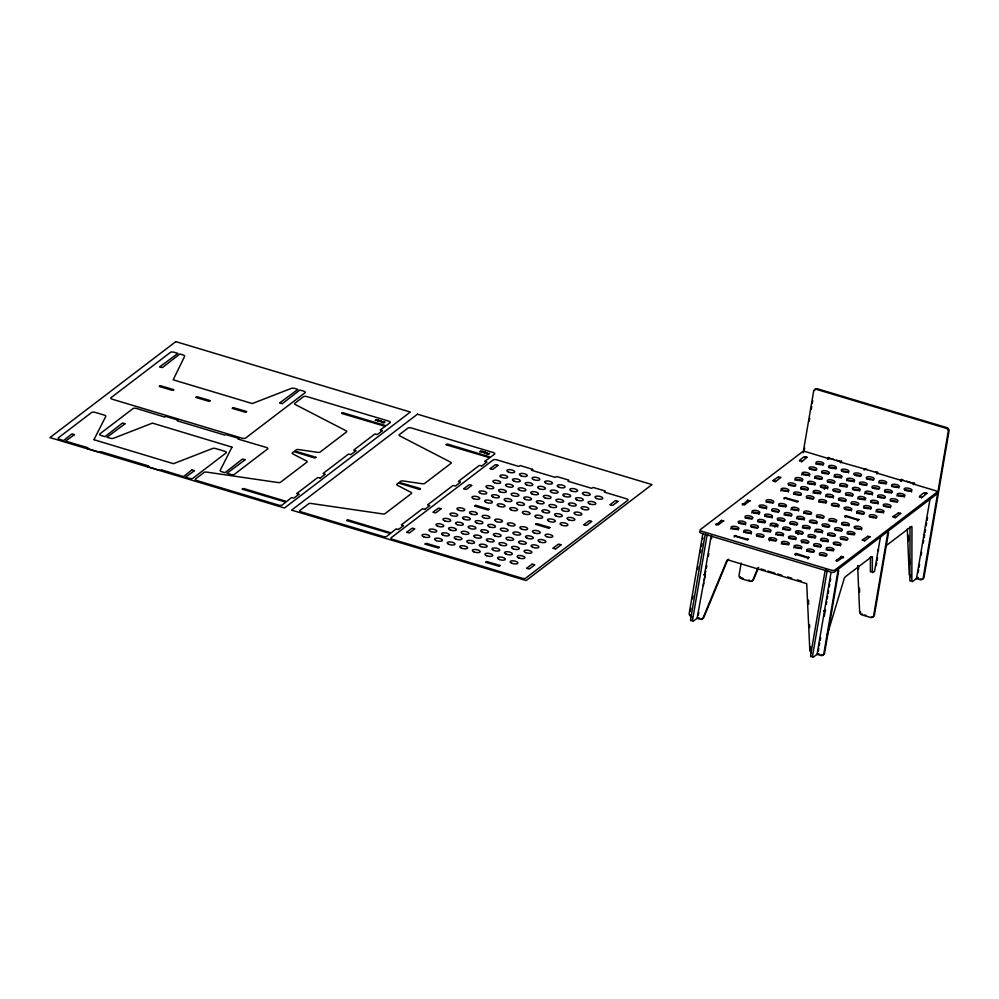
<?xml version="1.0" encoding="UTF-8"?>
<svg xmlns="http://www.w3.org/2000/svg" width="999" height="999" viewBox="0 0 999 999"><rect width="100%" height="100%" fill="white"/><g stroke="black" fill="none" stroke-linecap="round" stroke-linejoin="round"><path stroke-width="1.5" d="M870.441 556.967L870.404 571.028A2.81 0.837 -73.3 0 0 871.103 571.878L871.665 571.44M910.027 526.785L909.889 580.119A2.81 0.837 -73.3 0 0 910.589 580.968M702.896 533.404L689.235 613.274A2.81 2.473 52.7 0 0 691.358 616.62L691.832 616.758M690.297 611.138L690.821 608.054M692.407 598.826L692.931 595.754M697.402 569.617L697.926 566.533M700.287 552.697L700.811 549.625M701.335 546.54L701.86 543.468M702.659 538.861L702.821 537.849M705.282 573.776L697.077 618.344L700.187 619.268A2.81 2.473 52.7 0 0 703.046 617.994L726.947 560.289L727.846 559.89L806.705 583.666L809.814 650.049A2.81 2.473 52.7 0 0 811.575 652.672M711.026 536.663L704.595 574.25C703.733 576.435 705.581 573.726 703.833 574.612M698.338 615.047L698.788 612.362M703.383 585.514L703.845 582.829M704.295 580.144L705.219 574.775M705.856 570.953L704.42 575.387M706.318 568.269L706.78 565.584M708.391 556.181L708.84 553.496M711.375 538.736L711.825 536.051M716.121 524.987L721.44 520.417M734.34 537.012L734.852 536.088L747.24 539.997L748.588 539.31L747.589 539.048M735.227 535.901L748.039 539.385M742.432 505.044L747.714 500.249L747.677 501.048M741.158 562.999L739.06 575.299A2.81 2.473 52.7 0 0 741.183 578.646L750.012 581.293A2.81 2.473 52.7 0 0 752.859 580.019L757.841 567.994M775.112 481.98L780.918 477.372L778.458 476.948M784.165 499.038L784.677 498.101L797.052 502.01L798.401 501.336L785.089 497.727M801.423 462.025L806.742 457.455M803.134 452.722L813.648 391.208A2.81 2.473 52.7 0 1 816.645 389.41L946.09 428.271A2.81 2.473 52.7 0 1 948.213 431.605L923.213 577.884A2.81 2.473 52.7 0 1 920.204 579.695L916.47 578.571L923.813 535.614L924.587 534.865L924.15 537.687M804.17 450.724L804.645 447.964M809.227 421.103L809.739 418.156M811.225 409.403L811.725 406.518M812.224 403.621L812.711 400.724M804.694 457.567C805.868 454.183 797.589 462.175 799.824 460.477M797.864 534.502L798.313 531.818M795.129 554.994L795.666 554.333L807.679 557.942L807.929 558.965M795.841 554.882L796.615 553.771M827.721 459.078L827.821 457.967L840.746 461.838L840.659 462.774M828.421 459.065L828.708 457.38M831.006 572.677L824.575 610.264C823.775 612.399 825.499 609.777 823.713 610.601M825.674 610.426L824.4 611.4L817.057 654.357L820.803 655.481A2.81 2.473 52.7 0 0 823.813 653.671L837.811 571.778A2.81 2.473 52.7 0 0 836.6 568.893M818.318 651.061L818.78 648.376M819.23 645.691L819.692 643.006M820.154 640.322L820.616 637.637M824.287 616.158L825.199 610.789M826.31 604.283L826.76 601.598M827.222 598.913L827.684 596.228M828.146 593.543L828.596 590.859M829.282 586.838L829.744 584.153M830.206 581.468L830.669 578.783M836.126 560.889L841.42 556.431M844.942 517.02L845.491 516.358L857.492 519.955L857.741 520.991M845.641 517.032L846.29 515.746L858.628 519.805M843.231 557.966C845.566 553.896 835.451 564.472 836.45 560.052M864.16 470.017L864.26 468.906L877.197 472.777L876.972 474.063M880.444 536.987L874.562 571.303L873.051 572.464A2.81 0.837 -73.3 0 1 872.352 571.615L872.389 557.554A2.81 0.837 -73.3 0 0 871.69 556.705L845.254 576.848A2.81 0.837 -73.3 0 0 844.018 579.183L826.697 636.75M876.248 565.584L876.685 563.036M877.122 560.476L877.559 557.929M900.586 481.056L900.711 479.845L913.635 483.716L913.598 484.627M901.285 481.043L901.585 479.258M895.092 517.994L900.386 513.548M921.403 498.051L926.722 493.469M924.612 493.956C926.285 489.785 917.307 498.264 919.804 496.503M930.181 498.239L923.738 535.452L924.562 534.865M918.181 572.589L918.643 569.905M919.105 567.22L919.555 564.535M921.165 555.144L921.627 552.459M923.226 543.056L923.688 540.372M925.024 532.529L925.486 529.845M926.173 525.811L926.622 523.126M927.084 520.442L927.547 517.757M744.779 504.545L749.712 500.924M864.485 540.983L869.704 536.95M379.158 421.004L381.094 421.341M483.678 452.385L485.626 452.709M716.47 524.025L715.808 524.15L718.119 524.95L723.388 521.003M773.488 480.556L772.839 480.669L778.358 476.86M799.699 460.839L801.797 461.076M862.786 539.972L862.125 540.097L867.756 536.363M893.481 516.57L892.819 516.695L898.438 512.962M774.774 527.122L775.773 524.712M758.641 567.382L753.658 579.408A2.81 2.473 52.7 0 1 751.66 580.794M769.592 540.946L770.591 538.536M824.362 489.323L825.349 486.913M93.993 439.61L105.769 416.446A2.81 1.024 9.7 0 0 104.096 415.06L95.267 412.412A2.81 1.024 9.7 0 0 91.658 412.437L58.304 437.874A2.81 1.024 9.7 0 0 59.815 439.435L63.561 440.559L71.716 434.053M231.955 447.202L220.18 470.367A2.81 1.024 9.7 0 0 221.853 471.753L224.975 472.689L242.307 459.178M381.593 421.378L379.183 421.166M486.126 452.734L483.703 452.547M87.113 448.314L87.924 448.002M147.864 466.545L148.676 466.233M238.836 438.499L238.024 438.811M376.248 419.705L375.212 420.492L376.635 419.83M298.838 494.355L293.881 498.126L292.183 497.639M320.254 478.022L325.162 474.288L323.526 473.738M355.856 450.886L350.911 454.645L349.213 454.158M382.192 430.806L377.247 434.577L375.549 434.078M480.781 451.086L479.745 451.873L481.168 451.211M398.451 529.482L403.359 525.736M424.787 509.403L429.695 505.656L428.059 505.119M460.389 482.267L455.444 486.026L453.746 485.539M481.805 465.934L486.713 462.187M828.683 457.742L827.859 458.366L805.993 451.798A2.81 1.024 9.7 0 0 802.372 451.835L700.224 529.72A2.81 1.024 9.7 0 0 701.735 531.281L831.18 570.142A2.81 1.024 9.7 0 0 834.789 570.117L936.95 492.232A2.81 1.024 9.7 0 0 935.426 490.659L913.561 484.09L914.522 483.366M827.734 458.978L828.533 458.366M828.396 458.553L830.669 458.379M759.078 513.124L758.453 513.998M840.122 462.062L841.533 461.138M841.633 461.488L840.671 462.212L864.709 468.993M864.847 469.493L867.107 469.318M876.56 473.014L877.646 472.227M877.659 472.739L877.122 473.151L900.748 480.244L901.56 479.62M691.77 620.304L691.32 620.641A2.81 0.837 -73.3 0 1 690.709 618.868L704.707 536.975A2.81 0.837 -73.3 0 1 705.781 534.078M697.876 617.732L693.269 621.228A2.81 0.837 -73.3 0 1 692.657 619.455L706.655 537.562A2.81 0.837 -73.3 0 1 707.729 534.652M900.623 480.856L901.423 480.244M901.285 480.432L903.546 480.257M808.341 557.28L809.327 557.554L807.529 557.904M912.999 483.953L914.584 483.191M878.633 549.949L878.084 550.724L877.609 550.187M885.951 545.829L911.288 526.523A2.81 0.837 -73.3 0 1 911.975 527.372L911.837 580.706A2.81 0.837 -73.3 0 0 912.537 581.555L918.006 577.385M811.75 656.318L811.3 656.668A2.81 0.837 -73.3 0 1 810.701 654.882L824.699 572.989A2.81 0.837 -73.3 0 1 825.986 569.805M817.856 653.746L813.248 657.242A2.81 0.837 -73.3 0 1 812.649 655.469L826.648 573.576A2.81 0.837 -73.3 0 1 827.709 570.679M923.576 534.715L924.3 534.989L923.813 535.614M824.4 611.4L825.386 609.652M843.256 556.942L841.245 556.393M381.543 421.978L385.065 422.053L383.728 423.077L381.643 422.415M486.063 453.359L487.287 453.396M226.061 434.627L238.836 438.374M320.13 478.071L318.519 477.559M481.68 465.971L480.069 465.459M424.725 509.44L423.052 508.941M398.326 529.532L396.715 529.008M378.496 420.954L377.872 420.929M483.091 452.322L482.467 452.185M377.659 420.079L378.733 420.367M482.192 451.461L483.266 451.735M485.264 452.884L484.565 452.972M160.265 385.689L173.726 389.647M209.315 401.423L195.916 397.49M233.154 407.567L246.616 411.526M282.33 403.683L279.882 403.009M342.457 412.587L386.076 425.749L390.097 422.689A2.81 1.024 9.7 0 0 388.586 421.116L307.068 396.64A2.81 1.024 9.7 0 0 303.459 396.678L294.717 403.334A2.81 1.024 9.7 0 0 295.329 404.558L345.929 430.706A2.81 1.024 9.7 0 1 346.541 431.918L320.105 452.072A2.81 1.024 9.7 0 1 317.557 452.335L298.776 449.587A2.81 1.024 9.7 0 0 296.228 449.862L294.705 451.011L315.921 457.23M191.808 469.905L194.38 470.591M419.53 489.448L398.426 483.004L396.915 484.165A2.81 1.024 9.7 0 0 397.527 485.377L410.864 492.27A2.81 1.024 9.7 0 1 411.476 493.494L385.04 513.636A2.81 1.024 9.7 0 1 382.492 513.898L311.251 503.484A2.81 1.024 9.7 0 0 308.703 503.746L299.962 510.414A2.81 1.024 9.7 0 0 301.473 511.988L382.992 536.451A2.81 1.024 9.7 0 0 386.601 536.426L390.384 533.528L346.753 520.579M475.724 505.282L489.185 509.24M555.669 548.963L553.121 548.276M486.65 561.5L500.112 565.459M532.08 564.123L534.652 564.81M159.902 366.745L177.897 353.396L174.151 352.272A2.81 1.024 9.7 0 0 170.542 352.297L110.964 397.714A2.81 1.024 9.7 0 0 112.487 399.288L241.92 438.149A2.81 1.024 9.7 0 0 245.542 438.111L305.107 392.694A2.81 1.024 9.7 0 0 303.596 391.121L299.85 390.01L282.517 403.509M159.478 386.301L160.152 385.864M173.651 389.885L173.014 390.322M195.929 397.24L196.603 396.803M210.102 400.824L209.453 401.261M232.367 408.179L233.042 407.742M124.875 423.913L106.955 437.262L110.077 438.186A2.81 1.024 9.7 0 0 113.399 438.311L152.422 423.114L231.968 447.127M279.882 402.759L297.877 389.41L294.767 388.474A2.81 1.024 9.7 0 0 291.433 388.349L252.322 403.559L173.177 379.82L184.653 356.306A2.81 1.024 9.7 0 0 182.979 354.92L179.87 353.983L162.537 367.495M74.263 434.802L65.534 441.158L87.587 447.652M246.566 411.763L245.891 412.2M341.67 413.186L342.345 412.749M244.93 459.927L226.948 473.276L230.682 474.4A2.81 1.024 9.7 0 0 234.303 474.375L267.645 448.938A2.81 1.024 9.7 0 0 266.134 447.377L238.361 439.16M194.305 470.816L185.514 477.172L189.261 478.296A2.81 1.024 9.7 0 0 192.869 478.271L226.224 452.834A2.81 1.024 9.7 0 0 224.713 451.273L215.884 448.613A2.81 1.024 9.7 0 0 212.55 448.501L173.464 463.698L94.006 439.735M315.871 457.455L315.197 457.892M446.203 444.567L446.878 444.13M242.27 488.973L242.944 488.536M497.889 465.472L492.844 469.305M490.209 468.556L495.342 464.722M420.317 488.848L419.73 489.273M471.64 485.539L466.508 489.373M463.886 488.623L469.006 484.79M346.803 520.354L347.465 519.917M440.946 508.941L435.826 512.774M474.937 505.881L475.611 505.444M433.191 512.025L438.311 508.191M489.135 509.465L488.461 509.902M414.535 529.02L409.49 532.854M617.931 501.486L612.824 505.319M406.855 532.105L411.988 528.271M610.202 504.57L615.322 500.736M535.676 524.125L536.351 523.688M425.124 543.868L425.786 543.431M591.595 521.565L586.5 525.399M549.85 527.709L549.2 528.146M583.866 524.65L588.998 520.816M439.235 547.452L438.648 547.889M560.938 544.967L555.806 548.801M553.171 548.051L558.304 544.218M485.864 562.1L486.538 561.663M500.062 565.684L499.388 566.121M534.577 565.034L529.47 568.868M526.835 568.119L531.967 564.285M377.51 419.905L379.096 420.329M482.042 451.286L483.628 451.71M177.285 420.579L178.072 420.117L165.809 416.396L165.035 416.895M177.622 420.929L224.975 435.139M380.207 429.92L385.264 426.361L341.695 413.449M380.557 430.269L382.192 430.681M353.883 449.987L374.737 434.09M354.22 450.337L355.856 450.761M806.593 457.417L807.254 457.305L804.62 456.83M484.74 461.288L489.797 457.742L446.178 444.805M485.077 461.65L486.713 462.062M148.327 465.884L100.974 451.673M323.189 473.389L348.401 454.17M458.404 481.368L479.258 465.472M458.753 481.718L460.389 482.142M296.853 493.469L317.707 477.559M297.202 493.818L298.838 494.23M926.572 493.431L927.234 493.319L924.599 492.844M784.889 498.164L783.903 497.964L785.701 497.552M749.562 500.899L750.224 500.774L747.589 500.299M427.722 504.77L452.934 485.551M742.806 503.958L742.145 504.07L744.63 504.895M900.249 513.511L900.898 513.399L898.276 512.924M845.629 516.396L844.667 516.108L846.44 515.784M858.153 519.305L859.14 519.567L857.342 519.917M723.239 520.966L723.888 520.854L721.266 520.379M401.386 524.837L422.24 508.941M401.723 525.199L403.359 525.611M735.077 536.151L734.078 535.876L735.876 535.526M869.555 536.913L870.204 536.788L867.582 536.313M795.816 554.383L794.829 554.12L796.128 553.446L808.74 557.542M893.356 516.933L895.454 517.17M773.288 480.906L775.461 481.143M919.604 496.84L921.777 497.09M862.574 540.322L864.759 540.571M487.012 453.484L489.597 453.434L488.261 454.458L486.151 453.783M728.646 559.278L727.747 559.69L703.833 617.394A2.81 2.473 52.7 0 1 701.835 618.781M379.92 421.566L380.819 421.491L379.62 421.041M832.13 458.828L833.591 459.265M836.525 460.139L837.986 460.576M839.447 461.026L840.921 461.463M875.898 471.965L877.359 472.402M906.48 481.143L907.941 481.58M909.402 482.017L910.876 482.467M912.337 482.904L913.798 483.341M917.257 577.959L918.668 578.384M920.541 578.945L921.003 579.083A2.81 2.473 52.7 0 0 924.013 577.285L949.013 431.006A2.81 2.473 52.7 0 0 946.89 427.659L817.444 388.798A2.81 2.473 52.7 0 0 814.447 390.609M484.153 452.41L485.477 452.809M760.876 568.955L765.084 570.217M767.881 571.066L774.887 573.164M777.697 574L781.892 575.262M787.499 576.947L791.707 578.209M797.314 579.895L801.51 581.156M743.081 578.371L741.982 578.034A2.81 2.473 52.7 0 1 741.52 577.847M748.601 580.019L749.7 580.357M864.797 614.909L865.896 615.234M698.264 617.844L699.824 618.319M818.331 653.895L819.729 654.308M482.042 452.072L481.393 451.923M210.177 400.587L197.402 396.79M244.98 459.702L243.119 459.165M377.322 420.779L376.885 420.567M618.006 501.261L616.133 500.736M610.189 504.82L612.012 505.332M440.996 508.716L439.123 508.191M433.179 512.275L435.015 512.787M526.835 568.369L528.658 568.881M242.27 489.223L285.864 502.147L282.068 505.044A2.81 1.024 9.7 0 1 278.459 505.069L196.953 480.606A2.81 1.024 9.7 0 1 195.429 479.033L204.171 472.377A2.81 1.024 9.7 0 1 206.718 472.115L277.959 482.529A2.81 1.024 9.7 0 0 280.519 482.255L306.943 462.112A2.81 1.024 9.7 0 0 306.331 460.901L292.994 453.996A2.81 1.024 9.7 0 1 292.382 452.784L293.893 451.623L314.385 457.904M549.925 527.472L537.162 523.676M490.209 468.806L492.032 469.305M583.866 524.9L585.689 525.399M471.69 485.314L469.817 484.79M159.902 366.995L161.726 367.495M560.988 544.73L559.115 544.205M406.855 532.355L408.678 532.854M425.112 544.118L437.837 547.889M125 423.676L123.127 423.151M474.912 506.131L487.649 509.915M232.342 408.416L245.08 412.2M485.839 562.337L498.576 566.133M439.36 547.227L426.598 543.419M381.056 421.029L379.495 420.691L381.606 421.216M498.026 465.234L496.153 464.71M591.67 521.328L589.797 520.804M535.626 524.35L548.389 528.146M463.836 488.861L465.696 489.385M420.454 488.611L399.238 482.392L400.749 481.231A2.81 1.024 9.7 0 1 403.309 480.969L422.09 483.716A2.81 1.024 9.7 0 0 424.637 483.454L451.073 463.299A2.81 1.024 9.7 0 0 450.449 462.087L399.862 435.926A2.81 1.024 9.7 0 1 399.25 434.715L407.992 428.059A2.81 1.024 9.7 0 1 411.6 428.022L493.106 452.497A2.81 1.024 9.7 0 1 494.63 454.058L490.596 457.13L447.689 444.13M159.428 386.526L172.203 390.322M414.672 528.796L412.799 528.259M74.401 434.577L72.527 434.041M482.192 451.598L482.217 451.61A3.322 1.211 9.7 0 0 482.529 451.748A6.818 2.473 9.7 0 1 482.929 451.923L483.191 452.085M377.672 420.217L377.697 420.229A3.322 1.211 9.7 0 0 378.009 420.367A6.818 2.473 9.7 0 1 378.396 420.542L378.671 420.716M485.589 452.397L486.138 452.584M87.163 448.476L99.4 452.172L100.175 451.673M147.877 466.695L160.14 470.417L160.914 469.905M395.904 529.02L391.196 532.917L348.276 519.917M291.383 497.639L286.663 501.535L243.756 488.536M164.236 416.908L136.688 408.516A2.81 1.024 9.7 0 0 133.079 408.541L99.725 433.978A2.81 1.024 9.7 0 0 101.249 435.539L104.982 436.663L122.315 423.164M191.696 470.067L183.541 476.585L161.726 469.905M486.913 453.022L487.412 453.071M382.392 421.64L382.879 421.703M908.378 535.314L908.615 540.796M909.377 558.591L909.614 564.073M907.292 529.083L909.227 574.263A2.81 2.473 52.7 0 0 910.576 576.66M858.503 566.283L858.616 569.018M859.44 588.186L859.615 592.295M857.641 565.521L859.639 612.075A2.81 2.473 52.7 0 0 861.787 614.847L870.616 617.494A2.81 2.473 52.7 0 0 873.626 615.696L887.624 533.803A2.81 2.473 52.7 0 0 886.413 530.919M808.503 600.149L808.678 604.258M809.565 624.8L809.677 627.534M810.501 646.703L810.614 649.437A2.81 2.473 52.7 0 0 810.664 649.874M887.624 530.681A2.81 2.473 52.7 0 1 888.423 533.191L874.425 615.084A2.81 2.473 52.7 0 1 871.415 616.895M862.587 614.248A2.81 2.473 52.7 0 1 861.787 613.861M860.614 612.337A2.81 2.473 52.7 0 1 860.489 611.9M740.646 577.197A2.81 2.473 52.7 0 1 740.296 576.735M803.246 541.608A2.81 2.473 52.7 0 1 802.796 542.295A3.984 1.449 9.7 0 0 808.865 542.132A3.984 1.449 9.7 0 0 803.258 539.86A3.984 1.449 9.7 0 0 802.709 542.307M910.663 575.387A2.81 2.473 52.7 0 1 910.401 574.974M802.447 542.207A2.81 2.473 52.7 0 1 801.997 542.907M837.811 568.668A2.81 2.473 52.7 0 1 838.598 571.166L824.6 653.071A2.81 2.473 52.7 0 1 821.603 654.869M690.833 615.172A2.81 2.473 52.7 0 1 690.471 614.722M699.887 531.668A2.81 1.024 9.7 0 0 701.41 533.241L830.843 572.102A2.81 1.024 9.7 0 0 834.465 572.065L936.612 494.193A2.81 1.024 9.7 0 0 936.6 493.394M828.745 467.657A3.984 1.449 9.7 0 1 832.617 467.495A3.984 1.449 9.7 0 1 835.938 469.043M841.732 471.278A3.984 1.449 9.7 0 1 845.753 471.403A3.984 1.449 9.7 0 1 848.613 472.977M841.583 524.725A3.984 1.449 9.7 0 1 845.404 524.463A3.984 1.449 9.7 0 1 848.875 525.986M854.582 528.309A3.984 1.449 9.7 0 1 858.578 528.359A3.984 1.449 9.7 0 1 861.563 529.932M891.682 486.55A3.984 1.449 9.7 0 1 895.566 486.401A3.984 1.449 9.7 0 1 898.875 487.937M878.795 482.979A3.984 1.449 9.7 0 1 882.404 482.517A3.984 1.449 9.7 0 1 886.15 483.991M866.508 478.996A3.984 1.449 9.7 0 1 869.979 478.771A3.984 1.449 9.7 0 1 873.401 480.057M854.57 475A3.984 1.449 9.7 0 1 860.614 476.123M828.995 520.941A3.984 1.449 9.7 0 1 832.617 520.654A3.984 1.449 9.7 0 1 836.151 522.052M816.595 517.07A3.984 1.449 9.7 0 1 823.164 517.957M766.058 502.047A3.984 1.449 9.7 0 1 769.467 501.723A3.984 1.449 9.7 0 1 773.026 502.997M847.04 533.928A3.984 1.449 9.7 0 1 850.624 533.503A3.984 1.449 9.7 0 1 854.345 534.927M803.671 513.486A3.984 1.449 9.7 0 1 807.055 513.036A3.984 1.449 9.7 0 1 810.788 514.335M778.646 505.831A3.984 1.449 9.7 0 1 782.267 505.531A3.984 1.449 9.7 0 1 785.788 506.93M834.789 529.945A3.984 1.449 9.7 0 1 841.57 530.993M822.676 525.998A3.984 1.449 9.7 0 1 828.77 527.047M743.731 532.442A3.984 1.449 9.7 0 1 747.939 532.255A3.984 1.449 9.7 0 1 751.186 534.015M730.806 528.995A3.984 1.449 9.7 0 1 734.415 528.321A3.984 1.449 9.7 0 1 738.436 529.932M856.605 513.261A3.984 1.449 9.7 0 1 860.064 512.912A3.984 1.449 9.7 0 1 863.66 514.223M831.593 505.606A3.984 1.449 9.7 0 1 835.476 505.457A3.984 1.449 9.7 0 1 838.785 506.993M806.605 497.964A3.984 1.449 9.7 0 1 813.111 498.951M793.668 494.368A3.984 1.449 9.7 0 1 797.127 494.018A3.984 1.449 9.7 0 1 800.723 495.329M818.705 502.035A3.984 1.449 9.7 0 1 822.314 501.585A3.984 1.449 9.7 0 1 826.073 503.046M844.592 509.228A3.984 1.449 9.7 0 1 848.613 509.353A3.984 1.449 9.7 0 1 851.473 510.926M869.355 516.945A3.984 1.449 9.7 0 1 872.839 516.72A3.984 1.449 9.7 0 1 876.248 518.006M780.756 490.959A3.984 1.449 9.7 0 1 784.565 490.247A3.984 1.449 9.7 0 1 788.523 492.032M875.936 511.95A3.984 1.449 9.7 0 1 879.657 511.376A3.984 1.449 9.7 0 1 883.541 512.999M808.054 536.913A3.984 1.449 9.7 0 1 811.675 536.613A3.984 1.449 9.7 0 1 815.196 538.024M833.628 544.28A3.984 1.449 9.7 0 1 837.624 544.33A3.984 1.449 9.7 0 1 840.621 545.891M751.123 526.935A3.984 1.449 9.7 0 1 757.467 527.909M745.104 518.019A3.984 1.449 9.7 0 1 748.526 517.694A3.984 1.449 9.7 0 1 752.072 518.968M826.098 549.9A3.984 1.449 9.7 0 1 829.682 549.475A3.984 1.449 9.7 0 1 833.391 550.899M793.755 547.902A3.984 1.449 9.7 0 1 797.552 547.24A3.984 1.449 9.7 0 1 801.473 548.988M806.68 551.336A3.984 1.449 9.7 0 1 810.089 551.011A3.984 1.449 9.7 0 1 813.648 552.285M781.243 544.005A3.984 1.449 9.7 0 1 784.752 543.431A3.984 1.449 9.7 0 1 788.648 544.892M768.905 539.997A3.984 1.449 9.7 0 1 772.327 539.672A3.984 1.449 9.7 0 1 775.886 540.946M775.748 534.79A3.984 1.449 9.7 0 1 779.52 534.39A3.984 1.449 9.7 0 1 783.179 535.951M738.785 523.076A3.984 1.449 9.7 0 1 742.906 523.289A3.984 1.449 9.7 0 1 745.579 524.912M751.76 513.036A3.984 1.449 9.7 0 1 755.356 512.35A3.984 1.449 9.7 0 1 759.377 513.961M820.641 540.696A3.984 1.449 9.7 0 1 824.462 540.434A3.984 1.449 9.7 0 1 827.934 541.957M777.672 520.067A3.984 1.449 9.7 0 1 784.015 521.041M764.672 516.471A3.984 1.449 9.7 0 1 768.88 516.283A3.984 1.449 9.7 0 1 772.127 518.044M782.729 529.458A3.984 1.449 9.7 0 1 785.901 528.983A3.984 1.449 9.7 0 1 789.622 530.144M769.954 525.911A3.984 1.449 9.7 0 1 773.75 525.262A3.984 1.449 9.7 0 1 777.672 526.997M757.692 521.79A3.984 1.449 9.7 0 1 761.313 521.503A3.984 1.449 9.7 0 1 764.847 522.902M795.641 533.029A3.984 1.449 9.7 0 1 802.209 533.916M870.566 502.622A3.984 1.449 9.7 0 1 874.637 502.372A3.984 1.449 9.7 0 1 878.021 504.058M833.378 491.033A3.984 1.449 9.7 0 1 839.659 492.082M851.348 503.983A3.984 1.449 9.7 0 1 857.854 504.97M838.573 500.287A3.984 1.449 9.7 0 1 842.257 500.087A3.984 1.449 9.7 0 1 845.641 501.51M872.302 488.012A3.984 1.449 9.7 0 1 878.808 488.998M821.752 472.977A3.984 1.449 9.7 0 1 825.236 472.752A3.984 1.449 9.7 0 1 828.646 474.038M884.54 491.97A3.984 1.449 9.7 0 1 887.999 491.62A3.984 1.449 9.7 0 1 891.595 492.932M896.877 495.979A3.984 1.449 9.7 0 1 900.611 495.404A3.984 1.449 9.7 0 1 904.482 497.04M827.622 535.364A3.984 1.449 9.7 0 1 831.043 535.039A3.984 1.449 9.7 0 1 834.59 536.313M840.621 538.961A3.984 1.449 9.7 0 1 846.965 539.935M809.577 469.043A3.984 1.449 9.7 0 1 815.858 470.104M904.669 490.172A3.984 1.449 9.7 0 1 908.89 490.347A3.984 1.449 9.7 0 1 911.612 492.032M788.661 538.361A3.984 1.449 9.7 0 1 792.494 538.224A3.984 1.449 9.7 0 1 795.766 539.722M813.835 545.916A3.984 1.449 9.7 0 1 820.629 546.965M756.73 536.038A3.984 1.449 9.7 0 1 763.074 537.012M801.735 541.97A3.984 1.449 9.7 0 1 807.816 543.019M763.161 531.006A3.984 1.449 9.7 0 1 766.733 530.581A3.984 1.449 9.7 0 1 770.454 532.005M819.667 554.932A3.984 1.449 9.7 0 1 826.011 555.906M809.615 522.39A3.984 1.449 9.7 0 1 813.436 522.265A3.984 1.449 9.7 0 1 816.72 523.751M796.69 518.818A3.984 1.449 9.7 0 1 800.474 518.419A3.984 1.449 9.7 0 1 804.133 519.98M784.103 515.034A3.984 1.449 9.7 0 1 787.687 514.61A3.984 1.449 9.7 0 1 791.395 516.033M759.74 507.105A3.984 1.449 9.7 0 1 763.848 507.317A3.984 1.449 9.7 0 1 766.52 508.953M772.065 510.964A3.984 1.449 9.7 0 1 778.408 511.938M802.297 527.922A3.984 1.449 9.7 0 1 805.881 527.484A3.984 1.449 9.7 0 1 809.59 528.921M814.697 531.93A3.984 1.449 9.7 0 1 818.506 531.268A3.984 1.449 9.7 0 1 822.427 533.016M790.034 523.926A3.984 1.449 9.7 0 1 796.827 524.975M820.778 487.25A3.984 1.449 9.7 0 1 824.812 487.362A3.984 1.449 9.7 0 1 827.671 488.948M794.904 480.057A3.984 1.449 9.7 0 1 798.513 479.595A3.984 1.449 9.7 0 1 802.272 481.068M877.547 497.29A3.984 1.449 9.7 0 1 881.018 496.94A3.984 1.449 9.7 0 1 884.615 498.251M852.734 489.56A3.984 1.449 9.7 0 1 856.593 489.522A3.984 1.449 9.7 0 1 859.739 491.021M864.647 493.881A3.984 1.449 9.7 0 1 868.456 493.169A3.984 1.449 9.7 0 1 872.414 494.967M801.71 474.987A3.984 1.449 9.7 0 1 805.506 474.275A3.984 1.449 9.7 0 1 809.477 476.061M859.714 484.228A3.984 1.449 9.7 0 1 863.373 484.153A3.984 1.449 9.7 0 1 866.583 485.539M857.841 498.951A3.984 1.449 9.7 0 1 861.45 498.489A3.984 1.449 9.7 0 1 865.209 499.962M845.554 494.967A3.984 1.449 9.7 0 1 849.038 494.742A3.984 1.449 9.7 0 1 852.447 496.016M800.649 489.048A3.984 1.449 9.7 0 1 804.108 488.698A3.984 1.449 9.7 0 1 807.704 490.01M883.516 506.218A3.984 1.449 9.7 0 1 887.574 506.218A3.984 1.449 9.7 0 1 890.609 507.842M807.629 483.728A3.984 1.449 9.7 0 1 811.488 483.441A3.984 1.449 9.7 0 1 814.984 485.002M790.896 509.94A3.984 1.449 9.7 0 1 794.704 509.29A3.984 1.449 9.7 0 1 798.626 511.026M890.309 500.974A3.984 1.449 9.7 0 1 893.78 500.749A3.984 1.449 9.7 0 1 897.202 502.035M827.547 482.005A3.984 1.449 9.7 0 1 834.053 482.979M839.647 486.063A3.984 1.449 9.7 0 1 843.256 485.614A3.984 1.449 9.7 0 1 847.015 487.075M814.61 478.396A3.984 1.449 9.7 0 1 818.069 478.046A3.984 1.449 9.7 0 1 821.665 479.358M846.628 480.744A3.984 1.449 9.7 0 1 850.649 480.357A3.984 1.449 9.7 0 1 854.22 482.08M834.04 476.96A3.984 1.449 9.7 0 1 837.649 476.511A3.984 1.449 9.7 0 1 841.408 477.972M863.586 507.942A3.984 1.449 9.7 0 1 867.244 507.617A3.984 1.449 9.7 0 1 870.816 509.065M825.686 496.715A3.984 1.449 9.7 0 1 829.694 496.316A3.984 1.449 9.7 0 1 833.278 498.051M788.623 485.014A3.984 1.449 9.7 0 1 794.917 486.076M812.986 493.056A3.984 1.449 9.7 0 1 816.508 492.457A3.984 1.449 9.7 0 1 820.466 493.943M815.846 464.085A3.984 1.449 9.7 0 1 819.455 463.623A3.984 1.449 9.7 0 1 823.213 465.097M532.679 469.393L531.555 470.279L555.182 477.372L556.78 476.511L568.856 480.132L568.006 481.218L591.633 488.311L593.219 487.45L605.294 491.071L604.445 492.157L626.311 498.726A2.81 1.024 9.7 0 1 627.834 500.287L525.674 578.171A2.81 1.024 9.7 0 1 522.065 578.209L392.619 539.348A2.81 1.024 9.7 0 1 391.108 537.774L493.256 459.89A2.81 1.024 9.7 0 1 496.878 459.865L518.743 466.433L520.329 465.571L532.679 469.393M175.812 341.633L49.95 437.587L284.478 507.992L410.339 412.05L175.812 341.633M417.47 414.185L291.608 510.139L526.148 580.544L651.997 484.59L417.47 414.185M484.053 452.06L485.277 452.122L484.115 452.048M520.991 475.799A3.984 1.449 9.7 0 0 527.272 475.761A3.984 1.449 9.7 0 0 521.865 473.414A3.984 1.449 9.7 0 0 520.991 475.799M533.578 479.582A3.984 1.449 9.7 0 0 539.86 479.532A3.984 1.449 9.7 0 0 534.453 477.197A3.984 1.449 9.7 0 0 533.578 479.582M534.115 532.854A3.984 1.449 9.7 0 0 540.272 532.679A3.984 1.449 9.7 0 0 534.665 530.407A3.984 1.449 9.7 0 0 534.115 532.854M546.703 536.638A3.984 1.449 9.7 0 0 552.859 536.463A3.984 1.449 9.7 0 0 547.252 534.19A3.984 1.449 9.7 0 0 546.703 536.638M583.928 494.692A3.984 1.449 9.7 0 0 590.222 494.655A3.984 1.449 9.7 0 0 584.815 492.307A3.984 1.449 9.7 0 0 583.928 494.692M571.341 490.921A3.984 1.449 9.7 0 0 577.634 490.871A3.984 1.449 9.7 0 0 572.227 488.536A3.984 1.449 9.7 0 0 571.341 490.921M558.753 487.137A3.984 1.449 9.7 0 0 565.047 487.1A3.984 1.449 9.7 0 0 559.627 484.752A3.984 1.449 9.7 0 0 558.753 487.137M546.166 483.354A3.984 1.449 9.7 0 0 552.447 483.316A3.984 1.449 9.7 0 0 547.04 480.969A3.984 1.449 9.7 0 0 546.166 483.354M521.528 529.083A3.984 1.449 9.7 0 0 527.684 528.896A3.984 1.449 9.7 0 0 522.065 526.635A3.984 1.449 9.7 0 0 521.528 529.083M508.941 525.299A3.984 1.449 9.7 0 0 515.084 525.124A3.984 1.449 9.7 0 0 509.478 522.852A3.984 1.449 9.7 0 0 508.941 525.299M458.591 510.189A3.984 1.449 9.7 0 0 464.735 510.002A3.984 1.449 9.7 0 0 459.128 507.742A3.984 1.449 9.7 0 0 458.591 510.189M539.722 541.957A3.984 1.449 9.7 0 0 545.879 541.783A3.984 1.449 9.7 0 0 540.259 539.51A3.984 1.449 9.7 0 0 539.722 541.957M496.353 521.528A3.984 1.449 9.7 0 0 502.497 521.341A3.984 1.449 9.7 0 0 496.89 519.08A3.984 1.449 9.7 0 0 496.353 521.528M471.178 513.961A3.984 1.449 9.7 0 0 477.322 513.786A3.984 1.449 9.7 0 0 471.715 511.513A3.984 1.449 9.7 0 0 471.178 513.961M527.135 538.186A3.984 1.449 9.7 0 0 533.279 537.999A3.984 1.449 9.7 0 0 527.672 535.739A3.984 1.449 9.7 0 0 527.135 538.186M514.547 534.403A3.984 1.449 9.7 0 0 520.691 534.228A3.984 1.449 9.7 0 0 515.084 531.955A3.984 1.449 9.7 0 0 514.547 534.403M436.263 540.584A3.984 1.449 9.7 0 0 442.42 540.397A3.984 1.449 9.7 0 0 436.8 538.136A3.984 1.449 9.7 0 0 436.263 540.584M423.676 536.8A3.984 1.449 9.7 0 0 429.82 536.625A3.984 1.449 9.7 0 0 424.213 534.353A3.984 1.449 9.7 0 0 423.676 536.8M549.013 521.316A3.984 1.449 9.7 0 0 555.307 521.266A3.984 1.449 9.7 0 0 549.9 518.931A3.984 1.449 9.7 0 0 549.013 521.316M523.838 513.748A3.984 1.449 9.7 0 0 530.132 513.711A3.984 1.449 9.7 0 0 524.725 511.363A3.984 1.449 9.7 0 0 523.838 513.748M498.663 506.193A3.984 1.449 9.7 0 0 504.957 506.156A3.984 1.449 9.7 0 0 499.55 503.808A3.984 1.449 9.7 0 0 498.663 506.193M486.076 502.41A3.984 1.449 9.7 0 0 492.37 502.372A3.984 1.449 9.7 0 0 486.963 500.037A3.984 1.449 9.7 0 0 486.076 502.41M511.251 509.977A3.984 1.449 9.7 0 0 517.544 509.927A3.984 1.449 9.7 0 0 512.137 507.592A3.984 1.449 9.7 0 0 511.251 509.977M536.426 517.532A3.984 1.449 9.7 0 0 542.719 517.494A3.984 1.449 9.7 0 0 537.312 515.147A3.984 1.449 9.7 0 0 536.426 517.532M561.613 525.087A3.984 1.449 9.7 0 0 567.894 525.049A3.984 1.449 9.7 0 0 562.487 522.702A3.984 1.449 9.7 0 0 561.613 525.087M473.489 498.638A3.984 1.449 9.7 0 0 479.782 498.588A3.984 1.449 9.7 0 0 474.375 496.253A3.984 1.449 9.7 0 0 473.489 498.638M568.593 519.767A3.984 1.449 9.7 0 0 574.875 519.717A3.984 1.449 9.7 0 0 569.467 517.382A3.984 1.449 9.7 0 0 568.593 519.767M500.586 545.054A3.984 1.449 9.7 0 0 506.73 544.867A3.984 1.449 9.7 0 0 501.123 542.607A3.984 1.449 9.7 0 0 500.586 545.054M525.761 552.609A3.984 1.449 9.7 0 0 531.905 552.435A3.984 1.449 9.7 0 0 526.298 550.162A3.984 1.449 9.7 0 0 525.761 552.609M443.244 535.252A3.984 1.449 9.7 0 0 449.4 535.077A3.984 1.449 9.7 0 0 443.793 532.804A3.984 1.449 9.7 0 0 443.244 535.252M437.637 526.161A3.984 1.449 9.7 0 0 443.793 525.973A3.984 1.449 9.7 0 0 438.186 523.713A3.984 1.449 9.7 0 0 437.637 526.161M518.781 557.929A3.984 1.449 9.7 0 0 524.925 557.754A3.984 1.449 9.7 0 0 519.318 555.481A3.984 1.449 9.7 0 0 518.781 557.929M486.613 555.694A3.984 1.449 9.7 0 0 492.769 555.519A3.984 1.449 9.7 0 0 487.162 553.246A3.984 1.449 9.7 0 0 486.613 555.694M499.2 559.477A3.984 1.449 9.7 0 0 505.357 559.29A3.984 1.449 9.7 0 0 499.75 557.03A3.984 1.449 9.7 0 0 499.2 559.477M474.026 551.923A3.984 1.449 9.7 0 0 480.182 551.735A3.984 1.449 9.7 0 0 474.575 549.475A3.984 1.449 9.7 0 0 474.026 551.923M461.438 548.139A3.984 1.449 9.7 0 0 467.594 547.964A3.984 1.449 9.7 0 0 461.988 545.691A3.984 1.449 9.7 0 0 461.438 548.139M468.419 542.819A3.984 1.449 9.7 0 0 474.575 542.632A3.984 1.449 9.7 0 0 468.968 540.372A3.984 1.449 9.7 0 0 468.419 542.819M430.656 531.48A3.984 1.449 9.7 0 0 436.813 531.293A3.984 1.449 9.7 0 0 431.193 529.033A3.984 1.449 9.7 0 0 430.656 531.48M444.617 520.829A3.984 1.449 9.7 0 0 450.774 520.654A3.984 1.449 9.7 0 0 445.167 518.381A3.984 1.449 9.7 0 0 444.617 520.829M513.174 548.826A3.984 1.449 9.7 0 0 519.318 548.651A3.984 1.449 9.7 0 0 513.711 546.378A3.984 1.449 9.7 0 0 513.174 548.826M469.792 528.396A3.984 1.449 9.7 0 0 475.949 528.209A3.984 1.449 9.7 0 0 470.342 525.936A3.984 1.449 9.7 0 0 469.792 528.396M457.205 524.612A3.984 1.449 9.7 0 0 463.361 524.425A3.984 1.449 9.7 0 0 457.754 522.165A3.984 1.449 9.7 0 0 457.205 524.612M475.399 537.487A3.984 1.449 9.7 0 0 481.555 537.312A3.984 1.449 9.7 0 0 475.949 535.039A3.984 1.449 9.7 0 0 475.399 537.487M462.812 533.716A3.984 1.449 9.7 0 0 468.968 533.528A3.984 1.449 9.7 0 0 463.361 531.268A3.984 1.449 9.7 0 0 462.812 533.716M450.224 529.932A3.984 1.449 9.7 0 0 456.381 529.757A3.984 1.449 9.7 0 0 450.774 527.484A3.984 1.449 9.7 0 0 450.224 529.932M487.999 541.271A3.984 1.449 9.7 0 0 494.143 541.096A3.984 1.449 9.7 0 0 488.536 538.823A3.984 1.449 9.7 0 0 487.999 541.271M562.986 510.664A3.984 1.449 9.7 0 0 569.268 510.626A3.984 1.449 9.7 0 0 563.861 508.279A3.984 1.449 9.7 0 0 562.986 510.664M525.212 499.325A3.984 1.449 9.7 0 0 531.505 499.288A3.984 1.449 9.7 0 0 526.098 496.94A3.984 1.449 9.7 0 0 525.212 499.325M543.406 512.212A3.984 1.449 9.7 0 0 549.7 512.162A3.984 1.449 9.7 0 0 544.293 509.827A3.984 1.449 9.7 0 0 543.406 512.212M530.819 508.429A3.984 1.449 9.7 0 0 537.112 508.391A3.984 1.449 9.7 0 0 531.705 506.043A3.984 1.449 9.7 0 0 530.819 508.429M564.36 496.241A3.984 1.449 9.7 0 0 570.654 496.191A3.984 1.449 9.7 0 0 565.234 493.856A3.984 1.449 9.7 0 0 564.36 496.241M513.998 481.118A3.984 1.449 9.7 0 0 520.292 481.081A3.984 1.449 9.7 0 0 514.885 478.733A3.984 1.449 9.7 0 0 513.998 481.118M576.947 500.024A3.984 1.449 9.7 0 0 583.241 499.975A3.984 1.449 9.7 0 0 577.834 497.639A3.984 1.449 9.7 0 0 576.947 500.024M589.535 503.796A3.984 1.449 9.7 0 0 595.829 503.758A3.984 1.449 9.7 0 0 590.421 501.411A3.984 1.449 9.7 0 0 589.535 503.796M520.154 543.506A3.984 1.449 9.7 0 0 526.298 543.331A3.984 1.449 9.7 0 0 520.691 541.058A3.984 1.449 9.7 0 0 520.154 543.506M532.742 547.29A3.984 1.449 9.7 0 0 538.886 547.102A3.984 1.449 9.7 0 0 533.279 544.842A3.984 1.449 9.7 0 0 532.742 547.29M501.411 477.347A3.984 1.449 9.7 0 0 507.704 477.297A3.984 1.449 9.7 0 0 502.297 474.962A3.984 1.449 9.7 0 0 501.411 477.347M596.515 498.476A3.984 1.449 9.7 0 0 602.809 498.426A3.984 1.449 9.7 0 0 597.402 496.091A3.984 1.449 9.7 0 0 596.515 498.476M481.006 546.59A3.984 1.449 9.7 0 0 487.162 546.416A3.984 1.449 9.7 0 0 481.555 544.143A3.984 1.449 9.7 0 0 481.006 546.59M506.193 554.158A3.984 1.449 9.7 0 0 512.337 553.97A3.984 1.449 9.7 0 0 506.73 551.71A3.984 1.449 9.7 0 0 506.193 554.158M448.851 544.355A3.984 1.449 9.7 0 0 455.007 544.18A3.984 1.449 9.7 0 0 449.4 541.908A3.984 1.449 9.7 0 0 448.851 544.355M493.593 550.374A3.984 1.449 9.7 0 0 499.75 550.199A3.984 1.449 9.7 0 0 494.143 547.927A3.984 1.449 9.7 0 0 493.593 550.374M455.831 539.035A3.984 1.449 9.7 0 0 461.988 538.861A3.984 1.449 9.7 0 0 456.381 536.588A3.984 1.449 9.7 0 0 455.831 539.035M511.8 563.249A3.984 1.449 9.7 0 0 517.944 563.074A3.984 1.449 9.7 0 0 512.337 560.801A3.984 1.449 9.7 0 0 511.8 563.249M501.96 530.631A3.984 1.449 9.7 0 0 508.104 530.444A3.984 1.449 9.7 0 0 502.497 528.171A3.984 1.449 9.7 0 0 501.96 530.631M489.373 526.848A3.984 1.449 9.7 0 0 495.516 526.66A3.984 1.449 9.7 0 0 489.91 524.4A3.984 1.449 9.7 0 0 489.373 526.848M476.785 523.064A3.984 1.449 9.7 0 0 482.929 522.889A3.984 1.449 9.7 0 0 477.322 520.616A3.984 1.449 9.7 0 0 476.785 523.064M451.598 515.509A3.984 1.449 9.7 0 0 457.754 515.334A3.984 1.449 9.7 0 0 452.147 513.061A3.984 1.449 9.7 0 0 451.598 515.509M464.185 519.293A3.984 1.449 9.7 0 0 470.342 519.105A3.984 1.449 9.7 0 0 464.735 516.845A3.984 1.449 9.7 0 0 464.185 519.293M494.98 535.951A3.984 1.449 9.7 0 0 501.123 535.764A3.984 1.449 9.7 0 0 495.516 533.503A3.984 1.449 9.7 0 0 494.98 535.951M507.567 539.722A3.984 1.449 9.7 0 0 513.711 539.547A3.984 1.449 9.7 0 0 508.104 537.275A3.984 1.449 9.7 0 0 507.567 539.722M482.392 532.167A3.984 1.449 9.7 0 0 488.536 531.992A3.984 1.449 9.7 0 0 482.929 529.72A3.984 1.449 9.7 0 0 482.392 532.167M512.624 495.554A3.984 1.449 9.7 0 0 518.918 495.504A3.984 1.449 9.7 0 0 513.511 493.169A3.984 1.449 9.7 0 0 512.624 495.554M487.45 487.987A3.984 1.449 9.7 0 0 493.743 487.949A3.984 1.449 9.7 0 0 488.336 485.601A3.984 1.449 9.7 0 0 487.45 487.987M569.967 505.344A3.984 1.449 9.7 0 0 576.248 505.294A3.984 1.449 9.7 0 0 570.841 502.959A3.984 1.449 9.7 0 0 569.967 505.344M544.792 497.789A3.984 1.449 9.7 0 0 551.073 497.739A3.984 1.449 9.7 0 0 545.666 495.404A3.984 1.449 9.7 0 0 544.792 497.789M557.38 501.56A3.984 1.449 9.7 0 0 563.661 501.523A3.984 1.449 9.7 0 0 558.254 499.175A3.984 1.449 9.7 0 0 557.38 501.56M494.43 482.667A3.984 1.449 9.7 0 0 500.724 482.629A3.984 1.449 9.7 0 0 495.317 480.282A3.984 1.449 9.7 0 0 494.43 482.667M551.773 492.457A3.984 1.449 9.7 0 0 558.054 492.42A3.984 1.449 9.7 0 0 552.647 490.072A3.984 1.449 9.7 0 0 551.773 492.457M550.399 506.88A3.984 1.449 9.7 0 0 556.68 506.843A3.984 1.449 9.7 0 0 551.273 504.495A3.984 1.449 9.7 0 0 550.399 506.88M537.799 503.109A3.984 1.449 9.7 0 0 544.093 503.059A3.984 1.449 9.7 0 0 538.686 500.724A3.984 1.449 9.7 0 0 537.799 503.109M493.056 497.09A3.984 1.449 9.7 0 0 499.35 497.052A3.984 1.449 9.7 0 0 493.943 494.705A3.984 1.449 9.7 0 0 493.056 497.09M575.574 514.448A3.984 1.449 9.7 0 0 581.855 514.398A3.984 1.449 9.7 0 0 576.448 512.062A3.984 1.449 9.7 0 0 575.574 514.448M500.037 491.77A3.984 1.449 9.7 0 0 506.331 491.72A3.984 1.449 9.7 0 0 500.924 489.385A3.984 1.449 9.7 0 0 500.037 491.77M483.766 517.744A3.984 1.449 9.7 0 0 489.91 517.569A3.984 1.449 9.7 0 0 484.303 515.297A3.984 1.449 9.7 0 0 483.766 517.744M582.554 509.115A3.984 1.449 9.7 0 0 588.848 509.078A3.984 1.449 9.7 0 0 583.441 506.73A3.984 1.449 9.7 0 0 582.554 509.115M519.605 490.222A3.984 1.449 9.7 0 0 525.899 490.184A3.984 1.449 9.7 0 0 520.491 487.837A3.984 1.449 9.7 0 0 519.605 490.222M532.205 494.006A3.984 1.449 9.7 0 0 538.486 493.956A3.984 1.449 9.7 0 0 533.079 491.62A3.984 1.449 9.7 0 0 532.205 494.006M507.017 486.451A3.984 1.449 9.7 0 0 513.311 486.401A3.984 1.449 9.7 0 0 507.904 484.065A3.984 1.449 9.7 0 0 507.017 486.451M539.185 488.686A3.984 1.449 9.7 0 0 545.466 488.636A3.984 1.449 9.7 0 0 540.059 486.301A3.984 1.449 9.7 0 0 539.185 488.686M526.598 484.902A3.984 1.449 9.7 0 0 532.879 484.865A3.984 1.449 9.7 0 0 527.472 482.517A3.984 1.449 9.7 0 0 526.598 484.902M556.006 515.984A3.984 1.449 9.7 0 0 562.287 515.946A3.984 1.449 9.7 0 0 556.88 513.598A3.984 1.449 9.7 0 0 556.006 515.984M518.231 504.645A3.984 1.449 9.7 0 0 524.525 504.607A3.984 1.449 9.7 0 0 519.118 502.26A3.984 1.449 9.7 0 0 518.231 504.645M480.469 493.319A3.984 1.449 9.7 0 0 486.763 493.269A3.984 1.449 9.7 0 0 481.356 490.934A3.984 1.449 9.7 0 0 480.469 493.319M505.644 500.874A3.984 1.449 9.7 0 0 511.938 500.824A3.984 1.449 9.7 0 0 506.53 498.489A3.984 1.449 9.7 0 0 505.644 500.874M508.404 472.028A3.984 1.449 9.7 0 0 514.685 471.978A3.984 1.449 9.7 0 0 509.278 469.642A3.984 1.449 9.7 0 0 508.404 472.028M830.107 467.744A3.984 1.449 9.7 0 0 836.388 467.694A3.984 1.449 9.7 0 0 830.981 465.359A3.984 1.449 9.7 0 0 830.107 467.744M842.694 471.516A3.984 1.449 9.7 0 0 848.975 471.478A3.984 1.449 9.7 0 0 843.568 469.13A3.984 1.449 9.7 0 0 842.694 471.516M843.231 524.8A3.984 1.449 9.7 0 0 849.387 524.612A3.984 1.449 9.7 0 0 843.78 522.352A3.984 1.449 9.7 0 0 843.231 524.8M855.818 528.583A3.984 1.449 9.7 0 0 861.975 528.396A3.984 1.449 9.7 0 0 856.368 526.123A3.984 1.449 9.7 0 0 855.818 528.583M893.044 486.638A3.984 1.449 9.7 0 0 899.337 486.588A3.984 1.449 9.7 0 0 893.93 484.253A3.984 1.449 9.7 0 0 893.044 486.638M880.456 482.854A3.984 1.449 9.7 0 0 886.75 482.817A3.984 1.449 9.7 0 0 881.343 480.469A3.984 1.449 9.7 0 0 880.456 482.854M867.869 479.07A3.984 1.449 9.7 0 0 874.162 479.033A3.984 1.449 9.7 0 0 868.743 476.685A3.984 1.449 9.7 0 0 867.869 479.07M855.281 475.299A3.984 1.449 9.7 0 0 861.563 475.249A3.984 1.449 9.7 0 0 856.155 472.914A3.984 1.449 9.7 0 0 855.281 475.299M830.644 521.016A3.984 1.449 9.7 0 0 836.8 520.841A3.984 1.449 9.7 0 0 831.18 518.568A3.984 1.449 9.7 0 0 830.644 521.016M818.056 517.245A3.984 1.449 9.7 0 0 824.2 517.057A3.984 1.449 9.7 0 0 818.593 514.797A3.984 1.449 9.7 0 0 818.056 517.245M767.707 502.122A3.984 1.449 9.7 0 0 773.85 501.948A3.984 1.449 9.7 0 0 768.243 499.675A3.984 1.449 9.7 0 0 767.707 502.122M848.838 533.903A3.984 1.449 9.7 0 0 854.994 533.716A3.984 1.449 9.7 0 0 849.375 531.456A3.984 1.449 9.7 0 0 848.838 533.903M805.469 513.461A3.984 1.449 9.7 0 0 811.613 513.286A3.984 1.449 9.7 0 0 806.006 511.013A3.984 1.449 9.7 0 0 805.469 513.461M780.294 505.906A3.984 1.449 9.7 0 0 786.438 505.719A3.984 1.449 9.7 0 0 780.831 503.459A3.984 1.449 9.7 0 0 780.294 505.906M836.25 530.119A3.984 1.449 9.7 0 0 842.394 529.945A3.984 1.449 9.7 0 0 836.787 527.672A3.984 1.449 9.7 0 0 836.25 530.119M823.663 526.348A3.984 1.449 9.7 0 0 829.807 526.161A3.984 1.449 9.7 0 0 824.2 523.901A3.984 1.449 9.7 0 0 823.663 526.348M745.379 532.517A3.984 1.449 9.7 0 0 751.535 532.342A3.984 1.449 9.7 0 0 745.916 530.069A3.984 1.449 9.7 0 0 745.379 532.517M732.791 528.746A3.984 1.449 9.7 0 0 738.935 528.558A3.984 1.449 9.7 0 0 733.328 526.286A3.984 1.449 9.7 0 0 732.791 528.746M858.129 513.249A3.984 1.449 9.7 0 0 864.422 513.211A3.984 1.449 9.7 0 0 859.015 510.864A3.984 1.449 9.7 0 0 858.129 513.249M832.954 505.694A3.984 1.449 9.7 0 0 839.247 505.644A3.984 1.449 9.7 0 0 833.84 503.309A3.984 1.449 9.7 0 0 832.954 505.694M807.779 498.139A3.984 1.449 9.7 0 0 814.073 498.089A3.984 1.449 9.7 0 0 808.666 495.754A3.984 1.449 9.7 0 0 807.779 498.139M795.192 494.355A3.984 1.449 9.7 0 0 801.485 494.305A3.984 1.449 9.7 0 0 796.078 491.97A3.984 1.449 9.7 0 0 795.192 494.355M820.366 501.91A3.984 1.449 9.7 0 0 826.66 501.873A3.984 1.449 9.7 0 0 821.253 499.525A3.984 1.449 9.7 0 0 820.366 501.91M845.541 509.465A3.984 1.449 9.7 0 0 851.835 509.428A3.984 1.449 9.7 0 0 846.428 507.08A3.984 1.449 9.7 0 0 845.541 509.465M870.728 517.032A3.984 1.449 9.7 0 0 877.01 516.982A3.984 1.449 9.7 0 0 871.603 514.647A3.984 1.449 9.7 0 0 870.728 517.032M782.604 490.571A3.984 1.449 9.7 0 0 788.898 490.534A3.984 1.449 9.7 0 0 783.478 488.186A3.984 1.449 9.7 0 0 782.604 490.571M877.709 511.7A3.984 1.449 9.7 0 0 883.99 511.663A3.984 1.449 9.7 0 0 878.583 509.315A3.984 1.449 9.7 0 0 877.709 511.7M809.702 536.987A3.984 1.449 9.7 0 0 815.846 536.813A3.984 1.449 9.7 0 0 810.239 534.54A3.984 1.449 9.7 0 0 809.702 536.987M834.877 544.542A3.984 1.449 9.7 0 0 841.021 544.368A3.984 1.449 9.7 0 0 835.414 542.095A3.984 1.449 9.7 0 0 834.877 544.542M752.359 527.197A3.984 1.449 9.7 0 0 758.516 527.01A3.984 1.449 9.7 0 0 752.909 524.75A3.984 1.449 9.7 0 0 752.359 527.197M746.753 518.094A3.984 1.449 9.7 0 0 752.909 517.919A3.984 1.449 9.7 0 0 747.302 515.646A3.984 1.449 9.7 0 0 746.753 518.094M827.896 549.875A3.984 1.449 9.7 0 0 834.04 549.687A3.984 1.449 9.7 0 0 828.433 547.427A3.984 1.449 9.7 0 0 827.896 549.875M795.728 547.639A3.984 1.449 9.7 0 0 801.885 547.452A3.984 1.449 9.7 0 0 796.278 545.192A3.984 1.449 9.7 0 0 795.728 547.639M808.316 551.411A3.984 1.449 9.7 0 0 814.472 551.236A3.984 1.449 9.7 0 0 808.865 548.963A3.984 1.449 9.7 0 0 808.316 551.411M783.141 543.856A3.984 1.449 9.7 0 0 789.297 543.681A3.984 1.449 9.7 0 0 783.691 541.408A3.984 1.449 9.7 0 0 783.141 543.856M770.554 540.072A3.984 1.449 9.7 0 0 776.71 539.897A3.984 1.449 9.7 0 0 771.103 537.624A3.984 1.449 9.7 0 0 770.554 540.072M777.534 534.752A3.984 1.449 9.7 0 0 783.691 534.577A3.984 1.449 9.7 0 0 778.084 532.305A3.984 1.449 9.7 0 0 777.534 534.752M739.772 523.414A3.984 1.449 9.7 0 0 745.928 523.239A3.984 1.449 9.7 0 0 740.309 520.966A3.984 1.449 9.7 0 0 739.772 523.414M753.733 512.774A3.984 1.449 9.7 0 0 759.889 512.587A3.984 1.449 9.7 0 0 754.282 510.327A3.984 1.449 9.7 0 0 753.733 512.774M822.289 540.771A3.984 1.449 9.7 0 0 828.433 540.584A3.984 1.449 9.7 0 0 822.826 538.324A3.984 1.449 9.7 0 0 822.289 540.771M778.908 520.329A3.984 1.449 9.7 0 0 785.064 520.154A3.984 1.449 9.7 0 0 779.457 517.882A3.984 1.449 9.7 0 0 778.908 520.329M766.32 516.545A3.984 1.449 9.7 0 0 772.477 516.371A3.984 1.449 9.7 0 0 766.87 514.098A3.984 1.449 9.7 0 0 766.32 516.545M784.515 529.433A3.984 1.449 9.7 0 0 790.671 529.245A3.984 1.449 9.7 0 0 785.064 526.985A3.984 1.449 9.7 0 0 784.515 529.433M771.927 525.649A3.984 1.449 9.7 0 0 778.084 525.474A3.984 1.449 9.7 0 0 772.477 523.201A3.984 1.449 9.7 0 0 771.927 525.649M759.34 521.878A3.984 1.449 9.7 0 0 765.496 521.69A3.984 1.449 9.7 0 0 759.889 519.43A3.984 1.449 9.7 0 0 759.34 521.878M797.115 533.204A3.984 1.449 9.7 0 0 803.258 533.029A3.984 1.449 9.7 0 0 797.652 530.756A3.984 1.449 9.7 0 0 797.115 533.204M872.102 502.597A3.984 1.449 9.7 0 0 878.383 502.559A3.984 1.449 9.7 0 0 872.976 500.224A3.984 1.449 9.7 0 0 872.102 502.597M834.327 491.271A3.984 1.449 9.7 0 0 840.621 491.221A3.984 1.449 9.7 0 0 835.214 488.886A3.984 1.449 9.7 0 0 834.327 491.271M852.522 504.145A3.984 1.449 9.7 0 0 858.815 504.108A3.984 1.449 9.7 0 0 853.408 501.76A3.984 1.449 9.7 0 0 852.522 504.145M839.934 500.374A3.984 1.449 9.7 0 0 846.228 500.324A3.984 1.449 9.7 0 0 840.821 497.989A3.984 1.449 9.7 0 0 839.934 500.374M873.476 488.174A3.984 1.449 9.7 0 0 879.757 488.136A3.984 1.449 9.7 0 0 874.35 485.789A3.984 1.449 9.7 0 0 873.476 488.174M823.114 473.064A3.984 1.449 9.7 0 0 829.407 473.014A3.984 1.449 9.7 0 0 824 470.679A3.984 1.449 9.7 0 0 823.114 473.064M886.063 491.958A3.984 1.449 9.7 0 0 892.357 491.908A3.984 1.449 9.7 0 0 886.95 489.572A3.984 1.449 9.7 0 0 886.063 491.958M898.65 495.741A3.984 1.449 9.7 0 0 904.944 495.691A3.984 1.449 9.7 0 0 899.537 493.356A3.984 1.449 9.7 0 0 898.65 495.741M829.27 535.439A3.984 1.449 9.7 0 0 835.414 535.264A3.984 1.449 9.7 0 0 829.807 532.991A3.984 1.449 9.7 0 0 829.27 535.439M841.857 539.223A3.984 1.449 9.7 0 0 848.001 539.048A3.984 1.449 9.7 0 0 842.394 536.775A3.984 1.449 9.7 0 0 841.857 539.223M810.526 469.28A3.984 1.449 9.7 0 0 816.82 469.243A3.984 1.449 9.7 0 0 811.413 466.895A3.984 1.449 9.7 0 0 810.526 469.28M905.631 490.409A3.984 1.449 9.7 0 0 911.925 490.372A3.984 1.449 9.7 0 0 906.518 488.024A3.984 1.449 9.7 0 0 905.631 490.409M790.122 538.536A3.984 1.449 9.7 0 0 796.278 538.349A3.984 1.449 9.7 0 0 790.671 536.088A3.984 1.449 9.7 0 0 790.122 538.536M815.309 546.091A3.984 1.449 9.7 0 0 821.453 545.916A3.984 1.449 9.7 0 0 815.846 543.643A3.984 1.449 9.7 0 0 815.309 546.091M757.966 536.301A3.984 1.449 9.7 0 0 764.123 536.113A3.984 1.449 9.7 0 0 758.516 533.853A3.984 1.449 9.7 0 0 757.966 536.301M764.947 530.981A3.984 1.449 9.7 0 0 771.103 530.794A3.984 1.449 9.7 0 0 765.496 528.521A3.984 1.449 9.7 0 0 764.947 530.981M820.916 555.194A3.984 1.449 9.7 0 0 827.06 555.007A3.984 1.449 9.7 0 0 821.453 552.747A3.984 1.449 9.7 0 0 820.916 555.194M811.076 522.564A3.984 1.449 9.7 0 0 817.219 522.39A3.984 1.449 9.7 0 0 811.613 520.117A3.984 1.449 9.7 0 0 811.076 522.564M798.488 518.781A3.984 1.449 9.7 0 0 804.632 518.606A3.984 1.449 9.7 0 0 799.025 516.333A3.984 1.449 9.7 0 0 798.488 518.781M785.901 515.009A3.984 1.449 9.7 0 0 792.045 514.822A3.984 1.449 9.7 0 0 786.438 512.562A3.984 1.449 9.7 0 0 785.901 515.009M760.714 507.442A3.984 1.449 9.7 0 0 766.87 507.267A3.984 1.449 9.7 0 0 761.263 504.994A3.984 1.449 9.7 0 0 760.714 507.442M773.301 511.226A3.984 1.449 9.7 0 0 779.457 511.051A3.984 1.449 9.7 0 0 773.85 508.778A3.984 1.449 9.7 0 0 773.301 511.226M804.095 527.884A3.984 1.449 9.7 0 0 810.239 527.709A3.984 1.449 9.7 0 0 804.632 525.437A3.984 1.449 9.7 0 0 804.095 527.884M816.683 531.668A3.984 1.449 9.7 0 0 822.826 531.48A3.984 1.449 9.7 0 0 817.219 529.22A3.984 1.449 9.7 0 0 816.683 531.668M791.508 524.113A3.984 1.449 9.7 0 0 797.652 523.926A3.984 1.449 9.7 0 0 792.045 521.665A3.984 1.449 9.7 0 0 791.508 524.113M821.74 487.487A3.984 1.449 9.7 0 0 828.034 487.45A3.984 1.449 9.7 0 0 822.627 485.102A3.984 1.449 9.7 0 0 821.74 487.487M796.565 479.932A3.984 1.449 9.7 0 0 802.859 479.882A3.984 1.449 9.7 0 0 797.452 477.547A3.984 1.449 9.7 0 0 796.565 479.932M879.083 497.277A3.984 1.449 9.7 0 0 885.364 497.24A3.984 1.449 9.7 0 0 879.957 494.892A3.984 1.449 9.7 0 0 879.083 497.277M853.908 489.722A3.984 1.449 9.7 0 0 860.189 489.672A3.984 1.449 9.7 0 0 854.782 487.337A3.984 1.449 9.7 0 0 853.908 489.722M866.495 493.506A3.984 1.449 9.7 0 0 872.776 493.456A3.984 1.449 9.7 0 0 867.369 491.121A3.984 1.449 9.7 0 0 866.495 493.506M803.546 474.6A3.984 1.449 9.7 0 0 809.839 474.562A3.984 1.449 9.7 0 0 804.432 472.215A3.984 1.449 9.7 0 0 803.546 474.6M860.888 484.403A3.984 1.449 9.7 0 0 867.169 484.353A3.984 1.449 9.7 0 0 861.762 482.017A3.984 1.449 9.7 0 0 860.888 484.403M859.515 498.826A3.984 1.449 9.7 0 0 865.796 498.776A3.984 1.449 9.7 0 0 860.389 496.441A3.984 1.449 9.7 0 0 859.515 498.826M846.915 495.042A3.984 1.449 9.7 0 0 853.208 495.005A3.984 1.449 9.7 0 0 847.801 492.657A3.984 1.449 9.7 0 0 846.915 495.042M802.172 489.035A3.984 1.449 9.7 0 0 808.466 488.986A3.984 1.449 9.7 0 0 803.059 486.65A3.984 1.449 9.7 0 0 802.172 489.035M884.689 506.381A3.984 1.449 9.7 0 0 890.971 506.343A3.984 1.449 9.7 0 0 885.564 503.996A3.984 1.449 9.7 0 0 884.689 506.381M809.153 483.703A3.984 1.449 9.7 0 0 815.446 483.666A3.984 1.449 9.7 0 0 810.039 481.318A3.984 1.449 9.7 0 0 809.153 483.703M792.881 509.677A3.984 1.449 9.7 0 0 799.025 509.502A3.984 1.449 9.7 0 0 793.418 507.23A3.984 1.449 9.7 0 0 792.881 509.677M891.67 501.061A3.984 1.449 9.7 0 0 897.964 501.011A3.984 1.449 9.7 0 0 892.557 498.676A3.984 1.449 9.7 0 0 891.67 501.061M828.72 482.167A3.984 1.449 9.7 0 0 835.014 482.117A3.984 1.449 9.7 0 0 829.607 479.782A3.984 1.449 9.7 0 0 828.72 482.167M841.32 485.939A3.984 1.449 9.7 0 0 847.602 485.901A3.984 1.449 9.7 0 0 842.194 483.553A3.984 1.449 9.7 0 0 841.32 485.939M816.133 478.384A3.984 1.449 9.7 0 0 822.427 478.346A3.984 1.449 9.7 0 0 817.02 475.999A3.984 1.449 9.7 0 0 816.133 478.384M848.301 480.619A3.984 1.449 9.7 0 0 854.582 480.581A3.984 1.449 9.7 0 0 849.175 478.234A3.984 1.449 9.7 0 0 848.301 480.619M835.713 476.835A3.984 1.449 9.7 0 0 841.995 476.798A3.984 1.449 9.7 0 0 836.588 474.45A3.984 1.449 9.7 0 0 835.713 476.835M865.122 507.929A3.984 1.449 9.7 0 0 871.403 507.879A3.984 1.449 9.7 0 0 865.996 505.544A3.984 1.449 9.7 0 0 865.122 507.929M827.347 496.59A3.984 1.449 9.7 0 0 833.641 496.54A3.984 1.449 9.7 0 0 828.233 494.205A3.984 1.449 9.7 0 0 827.347 496.59M789.585 485.252A3.984 1.449 9.7 0 0 795.878 485.214A3.984 1.449 9.7 0 0 790.471 482.867A3.984 1.449 9.7 0 0 789.585 485.252M814.759 492.807A3.984 1.449 9.7 0 0 821.053 492.769A3.984 1.449 9.7 0 0 815.646 490.422A3.984 1.449 9.7 0 0 814.759 492.807M817.507 463.961A3.984 1.449 9.7 0 0 823.8 463.911A3.984 1.449 9.7 0 0 818.393 461.575A3.984 1.449 9.7 0 0 817.507 463.961"/></g></svg>
